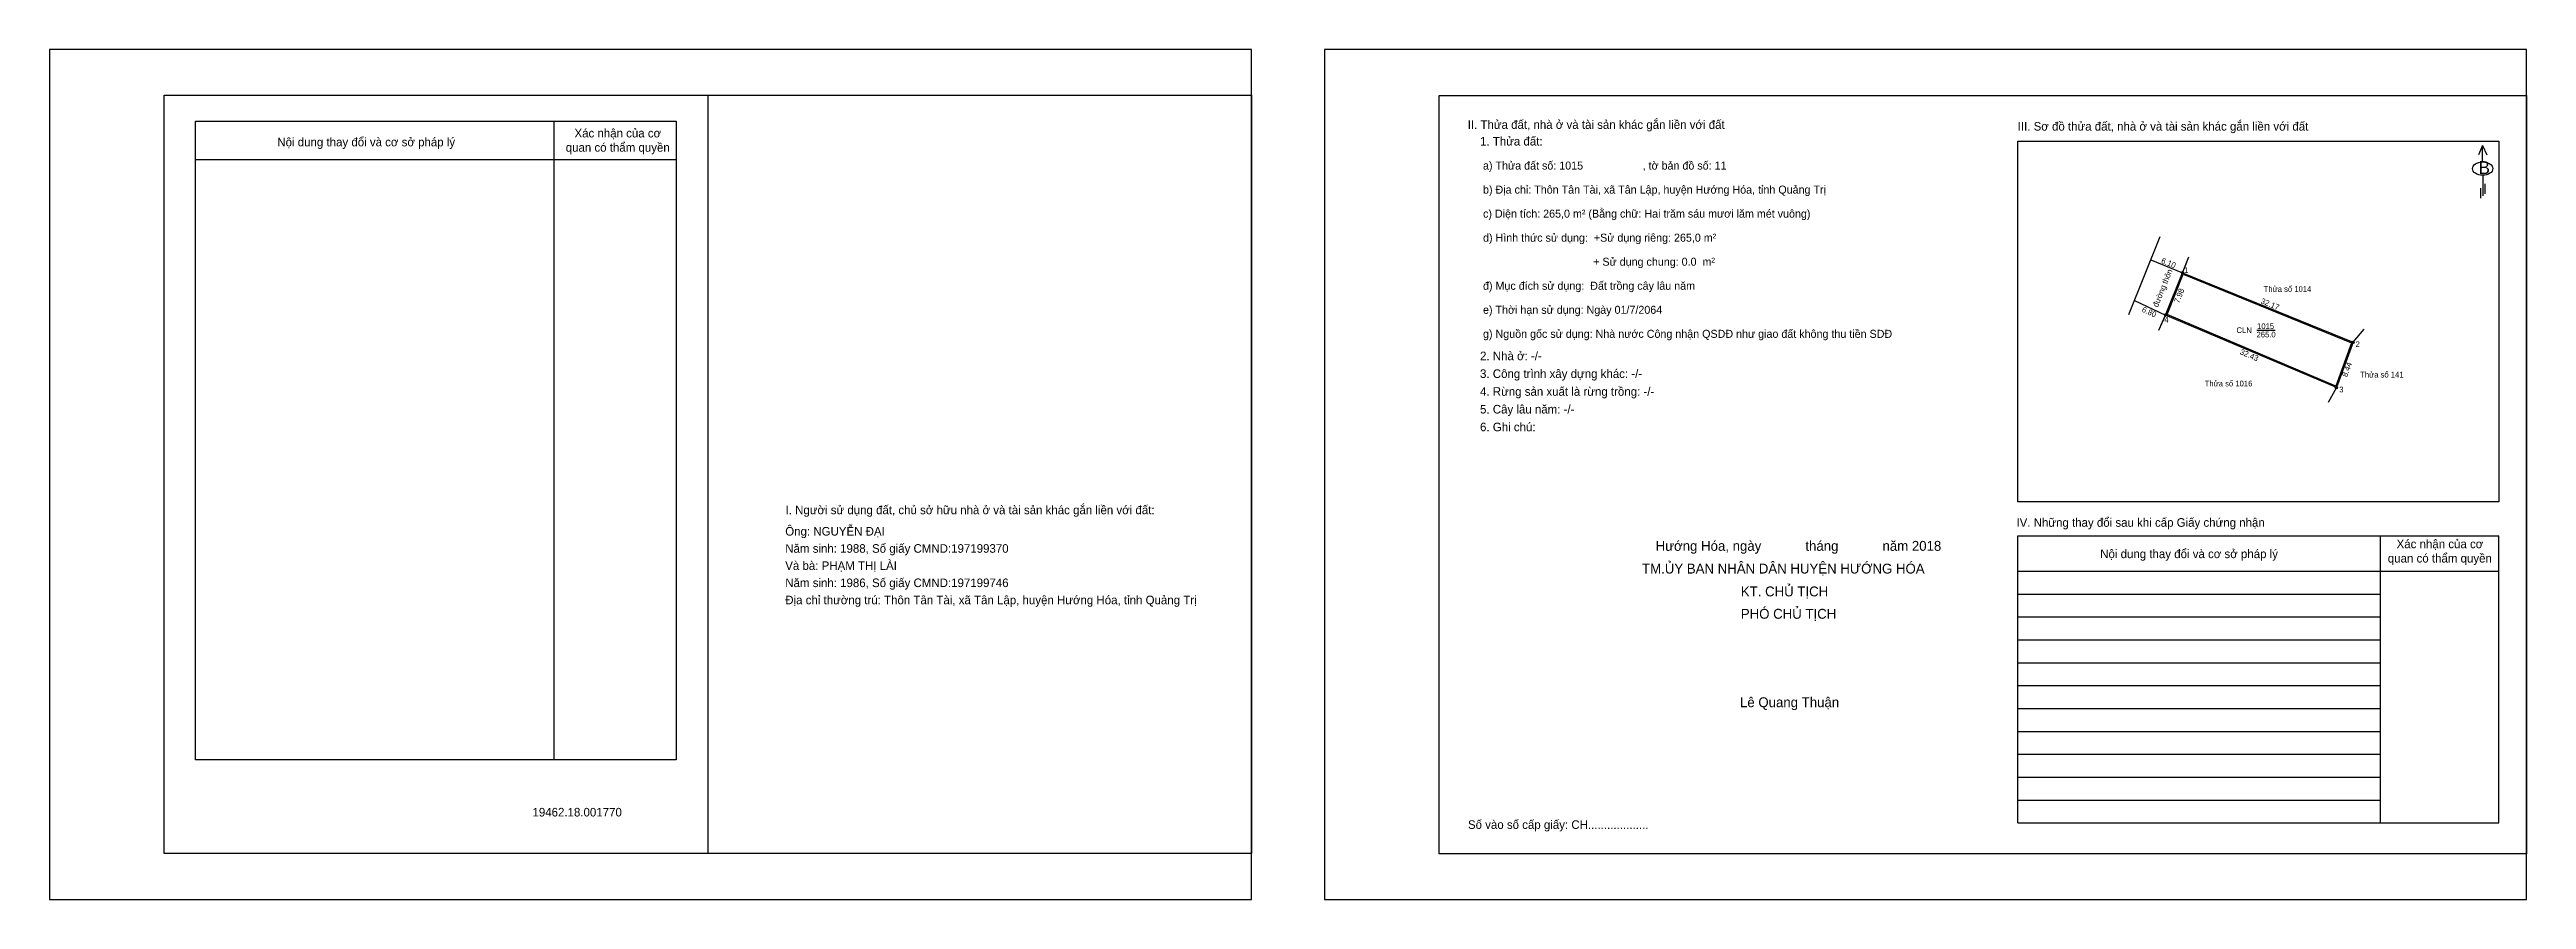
# Model space of a CAD drawing. Extents: x 547254 to 547686, y 1837462 to 1837610.
import ezdxf

# ---------------------------------------------------------------- set-up
doc = ezdxf.new("R2010")
doc.units = 0
for name, color, linetype in [('Level 1', 7, 'Continuous'), ('Level 11', 7, 'Continuous'), ('Level 12', 7, 'Continuous'), ('Level 13', 7, 'Continuous'), ('Level 14', 7, 'Continuous'), ('Level 15', 7, 'Continuous'), ('Level 16', 7, 'Continuous'), ('Level 17', 7, 'Continuous'), ('Level 18', 7, 'Continuous'), ('Level 19', 7, 'Continuous'), ('Level 2', 7, 'Continuous'), ('Level 3', 7, 'Continuous'), ('Level 4', 7, 'Continuous'), ('Level 5', 7, 'Continuous'), ('Level 6', 7, 'Continuous')]:
    doc.layers.add(name, color=color, linetype=linetype)

msp = doc.modelspace()

# ---------------------------------------------------------------- linework, layer by layer
at = {"layer": 'Level 1'}
for p, q in [((547279.14, 1837597.94), (547363.14, 1837597.94)), ((547279.14, 1837486.33), (547279.14, 1837597.94)), ((547363.14, 1837597.94), (547363.14, 1837486.33)), ((547279.14, 1837591.25), (547363.14, 1837591.25)), ((547597.58, 1837525.48), (547681.58, 1837525.48)), ((547660.85, 1837525.48), (547660.85, 1837475.32)), ((547597.58, 1837519.31), (547681.58, 1837519.31)), ((547597.58, 1837515.31), (547660.85, 1837515.31)), ((547597.58, 1837511.31), (547660.85, 1837511.31)), ((547597.58, 1837507.31), (547660.85, 1837507.31)), ((547597.58, 1837503.31), (547660.85, 1837503.31)), ((547597.58, 1837499.31), (547660.85, 1837499.31)), ((547597.58, 1837495.31), (547660.85, 1837495.31)), ((547597.58, 1837491.31), (547660.85, 1837491.31)), ((547597.58, 1837487.31), (547660.85, 1837487.31)), ((547597.58, 1837483.31), (547660.85, 1837483.31)), ((547597.58, 1837479.31), (547660.85, 1837479.31))]:
    msp.add_line(p, q, dxfattribs=at)
for points in [[(547341.77, 1837597.94), (547341.77, 1837486.33)], [(547597.58, 1837475.32), (547597.58, 1837525.48)], [(547681.58, 1837475.32), (547681.58, 1837525.48)], [(547363.14, 1837486.33), (547279.14, 1837486.33)]]:
    msp.add_lwpolyline(points, dxfattribs=at)
at = {"layer": 'Level 11'}
for p, q in [((547623.37, 1837564.05), (547626.34, 1837571.45)), ((547623.37, 1837564.05), (547626.34, 1837571.45)), ((547626.34, 1837571.45), (547656.13, 1837559.29)), ((547653.22, 1837551.37), (547623.37, 1837564.05)), ((547656.13, 1837559.29), (547653.22, 1837551.37))]:
    msp.add_line(p, q, dxfattribs=at)
at = {"layer": 'Level 12'}
for centre in [(547626.34, 1837571.45), (547623.37, 1837564.05), (547656.13, 1837559.29), (547653.22, 1837551.37)]:
    msp.add_circle(centre, 0.19, dxfattribs=at)
at = {"layer": 'Level 13'}
for p, q in [((547626.34, 1837571.45), (547627.46, 1837574.23)), ((547623.37, 1837564.05), (547622.11, 1837561.33)), ((547656.13, 1837559.29), (547658.06, 1837561.58)), ((547653.22, 1837551.37), (547651.77, 1837548.75))]:
    msp.add_line(p, q, dxfattribs=at)
at = {"layer": 'Level 14'}
for p, q in [((547626.34, 1837571.45), (547627.09, 1837573.3)), ((547622.53, 1837562.24), (547623.37, 1837564.05))]:
    msp.add_line(p, q, dxfattribs=at)
at = {"layer": 'Level 16'}
for p, q in [((547620.77, 1837573.69), (547626.34, 1837571.45)), ((547617.92, 1837566.57), (547623.37, 1837564.05))]:
    msp.add_line(p, q, dxfattribs=at)
at = {"layer": 'Level 17'}
msp.add_line((547639.31, 1837561.41), (547642.53, 1837561.41), dxfattribs=at)
at = {"layer": 'Level 18'}
msp.add_lwpolyline([(547616.95, 1837564.16), (547622.42, 1837577.78)], dxfattribs=at)
at = {"layer": 'Level 19'}
msp.add_lwpolyline([(547655.87, 1837559.18), (547653.11, 1837551.64), (547623.63, 1837564.16), (547626.45, 1837571.19)], close=True, dxfattribs=at)
at = {"layer": 'Level 2'}
for p, q in [((547496.43, 1837602.44), (547686.43, 1837602.44)), ((547496.43, 1837469.94), (547496.43, 1837602.44)), ((547597.58, 1837531.4), (547597.58, 1837594.46)), ((547597.58, 1837594.46), (547681.58, 1837594.46)), ((547681.58, 1837594.46), (547681.58, 1837531.4)), ((547681.58, 1837531.4), (547597.58, 1837531.4))]:
    msp.add_line(p, q, dxfattribs=at)
msp.add_lwpolyline([(547463.64, 1837469.95), (547273.64, 1837469.95), (547273.64, 1837602.45), (547463.64, 1837602.45)], close=True, dxfattribs=at)
for points in [[(547368.64, 1837602.45), (547368.64, 1837469.95)], [(547686.43, 1837602.44), (547686.43, 1837469.94), (547496.43, 1837469.94)]]:
    msp.add_lwpolyline(points, dxfattribs=at)
at = {"layer": 'Level 3'}
msp.add_lwpolyline([(547253.64, 1837610.44), (547253.64, 1837461.94), (547463.64, 1837461.94), (547463.64, 1837610.44)], close=True, dxfattribs=at)
at = {"layer": 'Level 4'}
msp.add_lwpolyline([(547476.43, 1837610.44), (547476.43, 1837461.94), (547686.43, 1837461.94), (547686.43, 1837610.44)], close=True, dxfattribs=at)
at = {"layer": 'Level 5'}
for p, q in [((547678.76, 1837593.65), (547678.03, 1837592.06)), ((547678.76, 1837590.82), (547678.76, 1837593.65)), ((547678.76, 1837593.65), (547679.49, 1837592.06)), ((547678.78, 1837588.48), (547678.78, 1837584.91)), ((547679.18, 1837586.99), (547679.18, 1837585.25)), ((547678.4, 1837586.24), (547678.4, 1837584.5)), ((547597.58, 1837475.32), (547681.58, 1837475.32))]:
    msp.add_line(p, q, dxfattribs=at)
msp.add_ellipse((547678.78, 1837589.64), major_axis=(1.78, 0), ratio=0.655849, dxfattribs=at)

# ---------------------------------------------------------------- texts
at = {"layer": 'Level 1'}
for s, height, p in [('Xác nhận của cơ ', 1.5, (547345.36, 1837595.09)), ('Nội dung thay đổi và cơ sở pháp lý', 1.5, (547293.44, 1837593.53)), ('quan có thẩm quyền', 1.5, (547343.83, 1837592.59)), ('I. Người sử dụng đất, chủ sở hữu nhà ở và tài sản khác gắn liền với đất:', 1.5, (547382.24, 1837529.25)), ('IV. Những thay đổi sau khi cấp Giấy chứng nhận', 1.5, (547597.32, 1837527.06)), ('Nội dung thay đổi và cơ sở pháp lý', 1.5, (547611.95, 1837521.58)), ('quan có thẩm quyền', 1.5, (547662.21, 1837520.81)), ('Xác nhận của cơ ', 1.5, (547663.74, 1837523.31)), ('Lê Quang Thuận', 1.7268, (547549.01, 1837495.54))]:
    msp.add_text(s, height=height, dxfattribs=at).set_placement(p)
at = {"layer": 'Level 15'}
for s, p in [('1', (547626.6, 1837571.39)), ('4', (547623.16, 1837562.75)), ('2', (547656.57, 1837558.47)), ('3', (547653.72, 1837550.54))]:
    msp.add_text(s, height=1, dxfattribs=at).set_placement(p)
at = {"layer": 'Level 16'}
for s, rotation, p in [('6.10', 338.1212, (547622.51, 1837573.18)), ('6.80', 335.1759, (547619.12, 1837564.69)), ('7.98', 68.1212, (547625.72, 1837566.04)), ('32.17', 337.7921, (547639.9, 1837566.13)), ('32.43', 336.9877, (547636.26, 1837557.25)), ('8.44', 69.8724, (547655.09, 1837553.15))]:
    msp.add_text(s, height=1, rotation=rotation, dxfattribs=at).set_placement(p)
at = {"layer": 'Level 17'}
for s, p in [('Thửa số 1014', (547640.51, 1837568.1)), ('CLN', (547635.77, 1837560.91)), ('265.0', (547639.26, 1837560.15)), ('1015', (547639.36, 1837561.61)), ('Thửa số 1016', (547630.21, 1837551.59)), ('Thửa số 141', (547657.37, 1837553.14))]:
    msp.add_text(s, height=1, dxfattribs=at).set_placement(p)
at = {"layer": 'Level 18'}
msp.add_text('đường thôn', height=1, rotation=68.1212, dxfattribs=at).set_placement((547622.01, 1837565.34))
at = {"layer": 'Level 5'}
for s, height, p in [('II. Thửa đất, nhà ở và tài sản khác gắn liền với đất', 1.5, (547501.44, 1837596.58)), ('III. Sơ đồ thửa đất, nhà ở và tài sản khác gắn liền với đất', 1.5, (547597.53, 1837596.28)), ('B', 2.25, (547678.05, 1837588.69)), ('Hướng Hóa, ngày            tháng            năm 2018', 1.7268, (547534.27, 1837522.86)), ('TM.ỦY BAN NHÂN DÂN HUYỆN HƯỚNG HÓA', 1.7268, (547531.9, 1837518.89)), ('KT. CHỦ TỊCH', 1.7268, (547549.16, 1837514.9)), ('PHÓ CHỦ TỊCH', 1.7268, (547549.16, 1837510.99)), ('19462.18.001770', 1.5, (547338.02, 1837476.44)), ('Số vào sổ cấp giấy: CH...................', 1.5, (547501.48, 1837474.27))]:
    msp.add_text(s, height=height, dxfattribs=at).set_placement(p)
at = {"layer": 'Level 6'}
for s, height, p in [('1. Thửa đất: ', 1.5, (547503.59, 1837593.67)), (' a) Thửa đất số: 1015                    , tờ bản đồ số: 11', 1.4, (547503.59, 1837589.47)), (' c) Diện tích: 265,0 m² (Bằng chữ: Hai trăm sáu mươi lăm mét vuông)', 1.4, (547503.59, 1837581.07)), (' b) Địa chỉ: Thôn Tân Tài, xã Tân Lập, huyện Hướng Hóa, tỉnh Quảng Trị', 1.4, (547503.59, 1837585.27)), (' d) Hình thức sử dụng:  +Sử dụng riêng: 265,0 m²', 1.4, (547503.59, 1837576.87)), ('                                      + Sử dụng chung: 0.0  m²', 1.4, (547503.59, 1837572.67)), (' đ) Mục đích sử dụng:  Đất trồng cây lâu năm', 1.4, (547503.59, 1837568.47)), (' e) Thời hạn sử dụng: Ngày 01/7/2064', 1.4, (547503.59, 1837564.27)), (' g) Nguồn gốc sử dụng: Nhà nước Công nhận QSDĐ như giao đất không thu tiền SDĐ', 1.4, (547503.59, 1837560.07)), ('2. Nhà ở: -/-', 1.5, (547503.59, 1837556.16)), ('3. Công trình xây dựng khác: -/-', 1.5, (547503.59, 1837553.06)), ('4. Rừng sản xuất là rừng trồng: -/-', 1.5, (547503.59, 1837549.95)), ('5. Cây lâu năm: -/-', 1.5, (547503.59, 1837546.85)), ('6. Ghi chú:', 1.5, (547503.59, 1837543.75)), ('Ông: NGUYỄN ĐẠI', 1.5, (547382.19, 1837525.52)), ('Năm sinh: 1988, Số giấy CMND:197199370', 1.5, (547382.19, 1837522.52)), ('Và bà: PHẠM THỊ LÀI', 1.5, (547382.19, 1837519.52)), ('Năm sinh: 1986, Số giấy CMND:197199746', 1.5, (547382.19, 1837516.52)), ('Địa chỉ thường trú: Thôn Tân Tài, xã Tân Lập, huyện Hướng Hóa, tỉnh Quảng Trị', 1.5, (547382.19, 1837513.52))]:
    msp.add_text(s, height=height, dxfattribs=at).set_placement(p)

doc.saveas('drawing.dxf')
